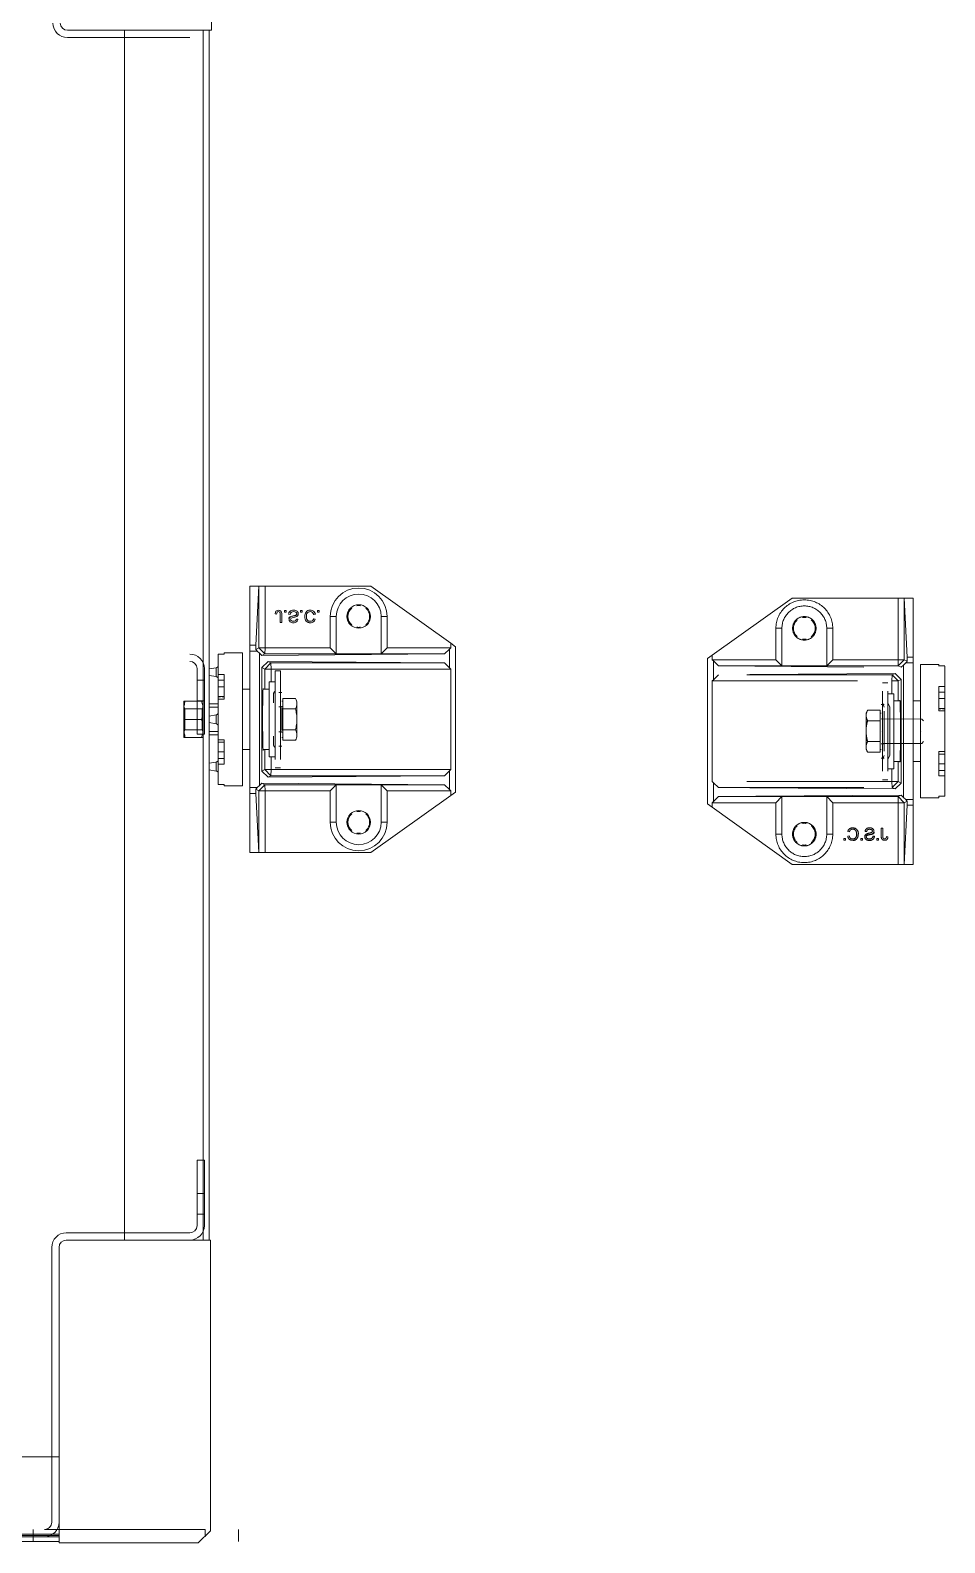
# Model space of a CAD drawing. Extents: x -181672 to 290600, y -29000 to 395522.
# Drawn here: x 11015 to 11770, y 39824 to 41073 of the extents above; entities that cross this region are included whole.
import ezdxf

# ---------------------------------------------------------------- set-up
doc = ezdxf.new("R2010")
doc.units = 0
doc.header["$LTSCALE"] = 10
doc.linetypes.add('XFM7Q20PCW-200K$0$ACAD_ISO03W100', pattern=[30, 12, -18])
doc.layers.add('XFM7Q20PCW-200K$0$PCW EQ', color=22, linetype='Continuous', lineweight=9)
doc.layers.add('XFM7Q20PCW-200K$0$PCW EQ (FUTURE)', color=252, linetype='XFM7Q20PCW-200K$0$ACAD_ISO03W100', lineweight=9)

# ---------------------------------------------------------------- blocks, each defined once
blk = doc.blocks.new('XFM7Q20PCW-200K$0$PCW-防震基座-更新後 - PCW-防震基座-更新後-V1242-CUB_L40')
for p, q in [((-1878.4, 876.1), (-1831.2, 942.1)), ((-1831.2, 942.1), (-1828.4, 946.1)), ((-1831.2, 942.1), (-1827.4, 942.1)), ((-1708.4, 946.1), (-1828.4, 946.1)), ((-1827.4, 942.1), (-1827.4, 889.6)), ((-1827.4, 942.1), (-1826.4, 941.1)), ((-1822.4, 936.9), (-1826.4, 941.1)), ((-1826.4, 941.1), (-1810.9, 941.1)), ((-1821.1, 786.1), (-1822.4, 936.9)), ((-1822.4, 884.6), (-1822.4, 936.9)), ((-1816.1, 791.2), (-1814.9, 936.9)), ((-1810.9, 941.1), (-1814.9, 936.9)), ((-1814.9, 936.9), (-1814.9, 793.6)), ((-1810.9, 941.1), (-1809.9, 942.1)), ((-1809.9, 793.7), (-1809.9, 942.1)), ((-1809.9, 942.1), (-1726.9, 942.1)), ((-1726.9, 942.1), (-1726.9, 793.7)), ((-1726.9, 942.1), (-1725.9, 941.1)), ((-1725.9, 941.1), (-1710.3, 941.1)), ((-1721.8, 936.9), (-1725.9, 941.1)), ((-1720.6, 791.2), (-1721.8, 936.9)), ((-1721.8, 793.6), (-1721.8, 936.9)), ((-1714.4, 936.9), (-1715.6, 786.1)), ((-1710.3, 941.1), (-1714.4, 936.9)), ((-1714.4, 936.9), (-1714.4, 884.6)), ((-1710.3, 941.1), (-1709.3, 942.1)), ((-1709.3, 889.6), (-1709.3, 942.1)), ((-1709.3, 942.1), (-1705.5, 942.1)), ((-1705.5, 942.1), (-1708.4, 946.1)), ((-1705.5, 942.1), (-1658.4, 876.1)), ((-1827.4, 889.6), (-1853.4, 889.6)), ((-1822.4, 884.6), (-1827.4, 889.6)), ((-1714.4, 884.6), (-1709.3, 889.6)), ((-1683.4, 889.6), (-1709.3, 889.6)), ((-1878.4, 876.1), (-1878.4, 788.7)), ((-1853.4, 884.6), (-1822.4, 884.6)), ((-1822.4, 884.6), (-1822.4, 847.6)), ((-1714.4, 884.6), (-1714.4, 847.6)), ((-1683.4, 884.6), (-1714.4, 884.6)), ((-1658.4, 788.7), (-1658.4, 876.1)), ((-1822.4, 847.6), (-1853.4, 847.6)), ((-1853.4, 842.6), (-1827.4, 842.6)), ((-1822.4, 847.6), (-1827.4, 842.6)), ((-1827.4, 842.6), (-1827.4, 788.7)), ((-1822.4, 788.6), (-1822.4, 847.6)), ((-1714.4, 847.6), (-1714.4, 788.6)), ((-1714.4, 847.6), (-1709.3, 842.6)), ((-1714.4, 847.6), (-1683.4, 847.6)), ((-1709.3, 788.7), (-1709.3, 842.6)), ((-1709.3, 842.6), (-1683.4, 842.6)), ((-1858.4, 833.5), (-1858.4, 832.1)), ((-1857, 833.5), (-1858.4, 833.5)), ((-1858.4, 832.1), (-1857, 832.1)), ((-1857, 832.1), (-1857, 833.5)), ((-1854.8, 829), (-1855.2, 830.3)), ((-1851.4, 828.9), (-1851.1, 830.2)), ((-1858.4, 819.5), (-1858.4, 818.1)), ((-1857, 819.5), (-1858.4, 819.5)), ((-1858.4, 818.1), (-1857, 818.1)), ((-1857, 818.1), (-1857, 819.5)), ((-1851.3, 814.6), (-1851.2, 815.9)), ((-1785.7, 813.8), (-1783.4, 815.1)), ((-1785.7, 803.4), (-1785.7, 813.8)), ((-1781.4, 815.1), (-1768.4, 815.1)), ((-1781.4, 815.1), (-1781.4, 815.1)), ((-1777, 813.8), (-1777, 803.4)), ((-1768.4, 815.1), (-1755.4, 815.1)), ((-1759.7, 803.4), (-1759.7, 813.8)), ((-1753.4, 815.1), (-1751, 813.8)), ((-1751, 803.4), (-1751, 813.8)), ((-1858.4, 806.3), (-1858.4, 804.9)), ((-1857, 806.3), (-1858.4, 806.3)), ((-1858.4, 804.9), (-1857, 804.9)), ((-1857, 804.9), (-1857, 806.3)), ((-1855.2, 802.6), (-1848.4, 802.6)), ((-1855.2, 801.2), (-1848.4, 801.2)), ((-1855.1, 808.2), (-1855, 809.5)), ((-1848.4, 801.2), (-1848.4, 802.6)), ((-1808.4, 797.1), (-1808.4, 801.6)), ((-1801.5, 801.6), (-1735.2, 801.6)), ((-1788.4, 800.1), (-1791.9, 801.6)), ((-1790.6, 800.1), (-1790.6, 802.6)), ((-1781.4, 803.4), (-1785.7, 803.4)), ((-1751.8, 800.1), (-1784.9, 800.1)), ((-1783.4, 802.6), (-1783.4, 803.4)), ((-1768.4, 803.4), (-1781.4, 803.4)), ((-1778.7, 800.1), (-1778.7, 802.6)), ((-1778.4, 769), (-1778.4, 801.8)), ((-1755.4, 803.4), (-1768.4, 803.4)), ((-1768.4, 802.6), (-1768.4, 802.6)), ((-1758.1, 802.6), (-1758.4, 769)), ((-1755.4, 803.4), (-1751, 803.4)), ((-1753.4, 803.4), (-1753.4, 802.6)), ((-1744.8, 801.6), (-1748.4, 800.1)), ((-1746.2, 802.6), (-1746.2, 800.1)), ((-1728.4, 801.6), (-1728.4, 797.1)), ((-1878.4, 788.7), (-1878.4, 783.6)), ((-1827.4, 788.7), (-1878.4, 788.7)), ((-1855.3, 798.3), (-1855.5, 797.1)), ((-1827.4, 788.7), (-1827.4, 783.6)), ((-1822.4, 788.6), (-1827.4, 788.7)), ((-1827.4, 783.6), (-1822.4, 788.6)), ((-1821.1, 786.1), (-1822.4, 788.6)), ((-1814.9, 793.6), (-1816.1, 791.2)), ((-1816.1, 791.2), (-1811.2, 786.1)), ((-1809.9, 793.7), (-1814.9, 793.6)), ((-1814.9, 793.6), (-1809.9, 788.6)), ((-1811.2, 786.1), (-1809.9, 788.6)), ((-1799.4, 793.7), (-1809.9, 793.7)), ((-1809.9, 788.6), (-1809.9, 793.7)), ((-1809.9, 788.6), (-1793.4, 788.6)), ((-1735.2, 797.1), (-1801.5, 797.1)), ((-1799.4, 797.1), (-1799.4, 792.1)), ((-1737.4, 792.1), (-1799.4, 792.1)), ((-1794, 787.3), (-1793.9, 787.2)), ((-1793.4, 792.1), (-1793.4, 787.1)), ((-1791.8, 797.1), (-1788.3, 795.6)), ((-1788.2, 795.6), (-1788.3, 795.6)), ((-1748.5, 795.6), (-1788.2, 795.6)), ((-1748.5, 795.6), (-1744.9, 797.1)), ((-1743.4, 787), (-1743.4, 792.1)), ((-1743.4, 788.6), (-1726.8, 788.6)), ((-1742.8, 787.2), (-1742.8, 787.3)), ((-1737.4, 797.1), (-1737.4, 792.1)), ((-1726.9, 793.7), (-1737.4, 793.7)), ((-1726.9, 793.7), (-1726.8, 788.6)), ((-1721.8, 793.6), (-1726.9, 793.7)), ((-1726.8, 788.6), (-1721.8, 793.6)), ((-1726.8, 788.6), (-1725.6, 786.1)), ((-1725.6, 786.1), (-1720.6, 791.2)), ((-1720.6, 791.2), (-1721.8, 793.6)), ((-1714.4, 788.6), (-1715.6, 786.1)), ((-1709.3, 788.7), (-1714.4, 788.6)), ((-1714.4, 788.6), (-1709.4, 783.6)), ((-1709.4, 783.6), (-1709.3, 788.7)), ((-1658.4, 788.7), (-1709.3, 788.7)), ((-1658.4, 783.6), (-1658.4, 788.7)), ((-1878.4, 783.6), (-1878.4, 783.6)), ((-1878.4, 783.6), (-1878.4, 776.1)), ((-1829.5, 781.1), (-1878.4, 783.6)), ((-1878.4, 783.6), (-1827.4, 783.6)), ((-1829.5, 776.1), (-1878.4, 776.1)), ((-1829.5, 781.1), (-1829.5, 776.1)), ((-1827.7, 776.1), (-1829.5, 776.1)), ((-1824.8, 776.1), (-1827.7, 776.1)), ((-1827.4, 783.6), (-1826.1, 781.1)), ((-1823.1, 784.1), (-1824.8, 782.4)), ((-1824.8, 782.4), (-1824.8, 776.1)), ((-1711.9, 776.1), (-1824.8, 776.1)), ((-1823.1, 784.1), (-1821.1, 786.1)), ((-1713.7, 784.1), (-1823.1, 784.1)), ((-1725.6, 786.1), (-1811.2, 786.1)), ((-1793.4, 776.1), (-1793.4, 770.1)), ((-1743.4, 770.1), (-1743.4, 776.1)), ((-1715.6, 786.1), (-1713.7, 784.1)), ((-1711.9, 782.4), (-1713.7, 784.1)), ((-1711.9, 776.1), (-1711.9, 782.4)), ((-1709, 776.1), (-1711.9, 776.1)), ((-1710.6, 781.1), (-1709.4, 783.6)), ((-1709.4, 783.6), (-1658.4, 783.6)), ((-1707.2, 776.1), (-1709, 776.1)), ((-1658.4, 783.6), (-1707.2, 781.1)), ((-1707.2, 776.1), (-1707.2, 781.1)), ((-1658.4, 776.1), (-1707.2, 776.1)), ((-1658.4, 783.6), (-1658.4, 783.6)), ((-1658.4, 776.1), (-1658.4, 783.6)), ((-1823.4, 755.1), (-1823.4, 770.1)), ((-1713.4, 770.1), (-1823.4, 770.1)), ((-1777, 767.6), (-1778.4, 769)), ((-1768.4, 769), (-1768.4, 769)), ((-1758.4, 769), (-1759.7, 767.6)), ((-1713.4, 770.1), (-1713.4, 755.1)), ((-1823.4, 755.1), (-1822.1, 755.1)), ((-1822.1, 755.1), (-1822.1, 750.1)), ((-1800.7, 750.1), (-1822.1, 750.1)), ((-1805.3, 755.1), (-1785.2, 755.1)), ((-1805.3, 750.1), (-1805.3, 755.1)), ((-1800.7, 755.1), (-1800.7, 750.1)), ((-1795.3, 750.1), (-1800.7, 750.1)), ((-1795.3, 755.1), (-1795.3, 750.1)), ((-1741.4, 750.1), (-1795.3, 750.1)), ((-1787.3, 750.1), (-1787.3, 755.1)), ((-1785.2, 755.1), (-1785.2, 750.1)), ((-1751.6, 755.1), (-1731.4, 755.1)), ((-1751.6, 750.1), (-1751.6, 755.1)), ((-1749.9, 755.1), (-1749.9, 753.3)), ((-1749.9, 751.9), (-1749.9, 750.1)), ((-1749.5, 755.1), (-1749.5, 750.1)), ((-1741.4, 755.1), (-1741.4, 750.1)), ((-1714.6, 750.1), (-1741.4, 750.1)), ((-1736, 755.1), (-1736, 750.1)), ((-1731.4, 755.1), (-1731.4, 750.1)), ((-1714.6, 755.1), (-1713.4, 755.1)), ((-1714.5, 755.1), (-1714.5, 750.1)), ((-2427.7, -321.9), (-2433.7, -321.9)), ((-2427.7, -464), (-2427.7, -331.4)), ((-2438.7, -343.4), (-2194.7, -343.4)), ((-2438.7, -343.4), (-2438.7, -458.4)), ((-2194.7, -337.4), (-2421.7, -337.4)), ((-2408.7, -343.4), (-2408.7, -343.4)), ((-2399.7, -343.4), (-2399.7, -343.4)), ((-2188.7, -349.4), (-2188.7, -468.4)), ((-2182.7, -451.4), (-2182.7, -349.4)), ((-1195.5, -451.4), (-1195.5, -350.4)), ((-1189.5, -469.4), (-1189.5, -350.4)), ((-1773.6, -446.4), (-1743.6, -446.4)), ((-1773.6, -447.7), (-1773.6, -461.1)), ((-1767.3, -447.3), (-1768.6, -446.4)), ((-1767.3, -461.5), (-1767.3, -447.3)), ((-1767.3, -447.3), (-1749.8, -447.3)), ((-1758.6, -447.7), (-1758.6, -461.1)), ((-1748.6, -446.4), (-1749.8, -447.3)), ((-1749.8, -447.3), (-1749.8, -461.5)), ((-1743.6, -447.7), (-1743.6, -461.1)), ((-2428.7, -468.4), (-2438.7, -458.4)), ((-2122.7, -457.4), (-2176.7, -457.4)), ((-2167.2, -463.4), (-2167.2, -457.4)), ((-2150.2, -457.4), (-2150.2, -463.4)), ((-2122.7, -463.4), (-2122.7, -457.4)), ((-1770.7, -457.4), (-1770.7, -463.4)), ((-1770.7, -457.4), (-1716.7, -457.4)), ((-1768.6, -462.4), (-1767.3, -461.5)), ((-1749.8, -461.5), (-1767.3, -461.5)), ((-1749.8, -461.5), (-1748.6, -462.4)), ((-1743.2, -463.4), (-1743.2, -457.4)), ((-1726.2, -457.4), (-1726.2, -463.4)), ((-2433.7, -464), (-2427.7, -464)), ((-2188.7, -468.4), (-2428.7, -468.4)), ((-2122.7, -463.4), (-2176.7, -463.4)), ((-2158.7, -463.4), (-2158.7, -463.4)), ((-1801.3, -473.2), (-1800.2, -467.4)), ((-1801.3, -473.2), (-1793.9, -473.2)), ((-1794.9, -467.4), (-1793.9, -473.2)), ((-1771.3, -474.9), (-1771.3, -467.4)), ((-1716.7, -463.4), (-1770.7, -463.4)), ((-1768, -462.4), (-1768.6, -462.4)), ((-1768.6, -474.9), (-1768.6, -467.4)), ((-1766.3, -462.4), (-1768, -462.4)), ((-1763.6, -462.4), (-1766.3, -462.4)), ((-1760.3, -462.4), (-1763.6, -462.4)), ((-1762.3, -473.2), (-1761.3, -467.4)), ((-1762.3, -473.2), (-1754.9, -473.2)), ((-1753.6, -462.4), (-1756.9, -462.4)), ((-1755.9, -467.4), (-1754.9, -473.2)), ((-1750.9, -462.4), (-1753.6, -462.4)), ((-1749.2, -462.4), (-1750.9, -462.4)), ((-1748.6, -462.4), (-1749.2, -462.4)), ((-1748.6, -467.4), (-1748.6, -474.9)), ((-1745.9, -467.4), (-1745.9, -474.9)), ((-1723.3, -473.2), (-1722.3, -467.4)), ((-1715.9, -473.2), (-1723.3, -473.2)), ((-1716.9, -467.4), (-1715.9, -473.2)), ((-939.5, -469.4), (-1189.5, -469.4)), ((-1813.6, -494.9), (-1813.6, -479.9)), ((-1812.3, -479.9), (-1813.6, -479.9)), ((-1812.3, -474.9), (-1812.3, -479.9)), ((-1812.3, -474.9), (-1785.5, -474.9)), ((-1795.5, -479.9), (-1795.5, -474.9)), ((-1775.4, -479.9), (-1795.5, -479.9)), ((-1790.9, -479.9), (-1790.9, -474.9)), ((-1785.5, -474.9), (-1731.7, -474.9)), ((-1785.5, -474.9), (-1785.5, -479.9)), ((-1777.5, -479.9), (-1777.5, -474.9)), ((-1775.4, -474.9), (-1775.4, -479.9)), ((-1741.8, -479.9), (-1741.8, -474.9)), ((-1721.6, -479.9), (-1741.8, -479.9)), ((-1740.1, -476.7), (-1740.1, -474.9)), ((-1740.1, -479.9), (-1740.1, -478.1)), ((-1739.7, -474.9), (-1739.7, -479.9)), ((-1731.7, -474.9), (-1731.7, -479.9)), ((-1731.7, -474.9), (-1726.3, -474.9)), ((-1726.3, -479.9), (-1726.3, -474.9)), ((-1704.8, -474.9), (-1726.3, -474.9)), ((-1721.6, -474.9), (-1721.6, -479.9)), ((-1704.8, -474.9), (-1704.8, -479.9)), ((-1703.6, -479.9), (-1704.8, -479.9)), ((-1703.6, -479.9), (-1703.6, -494.9)), ((-2433.7, -491.5), (-2427.7, -491.5)), ((-1813.6, -494.9), (-1703.6, -494.9)), ((-1783.6, -494.9), (-1783.6, -500.9)), ((-1733.6, -500.9), (-1733.6, -494.9)), ((-1868.6, -500.9), (-1868.6, -508.4)), ((-1868.6, -500.9), (-1819.8, -500.9)), ((-1868.6, -508.4), (-1819.8, -505.9)), ((-1817.6, -508.4), (-1868.6, -508.4)), ((-1868.6, -508.4), (-1868.6, -508.4)), ((-1868.6, -508.4), (-1868.6, -513.5)), ((-1819.8, -500.9), (-1819.8, -505.9)), ((-1819.8, -500.9), (-1817.9, -500.9)), ((-1817.9, -500.9), (-1815, -500.9)), ((-1816.3, -505.9), (-1817.6, -508.4)), ((-1812.6, -513.4), (-1817.6, -508.4)), ((-1817.6, -508.4), (-1817.6, -513.5)), ((-1815, -500.9), (-1815, -507.1)), ((-1815, -500.9), (-1702.2, -500.9)), ((-1815, -507.1), (-1813.3, -508.9)), ((-1811.3, -510.9), (-1813.3, -508.9)), ((-1813.3, -508.9), (-1703.9, -508.9)), ((-1812.6, -661.7), (-1811.3, -510.9)), ((-1812.6, -513.4), (-1811.3, -510.9)), ((-1801.4, -510.9), (-1806.3, -516)), ((-1800.1, -513.4), (-1801.4, -510.9)), ((-1801.4, -510.9), (-1715.8, -510.9)), ((-1784.2, -512), (-1784.2, -512.1)), ((-1783.6, -511.8), (-1783.6, -516.9)), ((-1733.6, -516.9), (-1733.6, -511.8)), ((-1733, -512.1), (-1733, -512)), ((-1715.8, -510.9), (-1717, -513.4)), ((-1710.8, -516), (-1715.8, -510.9)), ((-1703.9, -508.9), (-1705.8, -510.9)), ((-1705.8, -510.9), (-1704.6, -661.7)), ((-1705.8, -510.9), (-1704.6, -513.4)), ((-1699.6, -508.4), (-1704.6, -513.4)), ((-1703.9, -508.9), (-1702.2, -507.1)), ((-1702.2, -500.9), (-1699.3, -500.9)), ((-1702.2, -507.1), (-1702.2, -500.9)), ((-1699.6, -508.4), (-1700.9, -505.9)), ((-1648.6, -508.4), (-1699.6, -508.4)), ((-1699.5, -513.5), (-1699.6, -508.4)), ((-1699.3, -500.9), (-1697.4, -500.9)), ((-1697.4, -505.9), (-1697.4, -500.9)), ((-1697.4, -500.9), (-1648.6, -500.9)), ((-1697.4, -505.9), (-1648.6, -508.4)), ((-1648.6, -508.4), (-1648.6, -500.9)), ((-1648.6, -513.5), (-1648.6, -508.4)), ((-1648.6, -508.4), (-1648.6, -508.4)), ((-1868.6, -513.5), (-1868.6, -600.9)), ((-1868.6, -513.5), (-1817.6, -513.5)), ((-1817.6, -513.5), (-1812.6, -513.4)), ((-1817.6, -513.5), (-1817.6, -567.4)), ((-1812.6, -572.4), (-1812.6, -513.4)), ((-1806.3, -516), (-1805.1, -661.7)), ((-1806.3, -516), (-1805.1, -518.4)), ((-1800.1, -513.4), (-1805.1, -518.4)), ((-1805.1, -518.4), (-1805.1, -661.7)), ((-1805.1, -518.4), (-1800.1, -518.5)), ((-1783.6, -513.4), (-1800.1, -513.4)), ((-1800.1, -518.5), (-1800.1, -513.4)), ((-1800.1, -666.9), (-1800.1, -518.5)), ((-1800.1, -518.5), (-1789.6, -518.5)), ((-1798.6, -526.4), (-1798.6, -521.9)), ((-1791.7, -521.9), (-1718.6, -521.9)), ((-1789.6, -516.9), (-1789.6, -521.9)), ((-1789.6, -516.9), (-1727.6, -516.9)), ((-1781.9, -521.8), (-1782.1, -521.9)), ((-1781.8, -521.6), (-1781.9, -521.8)), ((-1781.6, -521.5), (-1781.8, -521.6)), ((-1781.5, -521.4), (-1781.6, -521.5)), ((-1781.3, -521.3), (-1781.5, -521.4)), ((-1781.1, -521.2), (-1781.3, -521.3)), ((-1781, -521.1), (-1781.1, -521.2)), ((-1780.8, -521), (-1781, -521.1)), ((-1780.6, -520.9), (-1780.8, -521)), ((-1780.4, -520.8), (-1780.6, -520.9)), ((-1780.2, -520.7), (-1780.4, -520.8)), ((-1780.1, -520.6), (-1780.2, -520.7)), ((-1779.9, -520.6), (-1780.1, -520.6)), ((-1779.7, -520.5), (-1779.9, -520.6)), ((-1779.5, -520.5), (-1779.7, -520.5)), ((-1779.3, -520.5), (-1779.5, -520.5)), ((-1779.1, -520.4), (-1779.3, -520.5)), ((-1778.9, -520.4), (-1779.1, -520.4)), ((-1778.7, -520.4), (-1778.9, -520.4)), ((-1777.7, -520.4), (-1778.5, -520.4)), ((-1777.5, -520.4), (-1777.7, -520.4)), ((-1777.5, -520.4), (-1777.2, -520.4)), ((-1777.2, -520.4), (-1776.9, -520.4)), ((-1776.9, -520.4), (-1776.6, -520.4)), ((-1776.6, -520.4), (-1776.2, -520.4)), ((-1776.2, -520.4), (-1775.9, -520.4)), ((-1775.9, -520.4), (-1775.4, -520.4)), ((-1775.4, -520.4), (-1775, -520.4)), ((-1775, -520.4), (-1774.5, -520.4)), ((-1774.5, -520.4), (-1774.1, -520.4)), ((-1774.1, -520.4), (-1773.5, -520.4)), ((-1773.5, -520.4), (-1773, -520.4)), ((-1773, -520.4), (-1772.5, -520.4)), ((-1745, -520.4), (-1744.5, -520.4)), ((-1744.5, -520.4), (-1743.9, -520.4)), ((-1743.9, -520.4), (-1743.4, -520.4)), ((-1743.4, -520.4), (-1742.9, -520.4)), ((-1742.9, -520.4), (-1742.4, -520.4)), ((-1742.4, -520.4), (-1742.1, -520.4)), ((-1742.1, -520.4), (-1741.7, -520.4)), ((-1741.7, -520.4), (-1741.3, -520.4)), ((-1741.3, -520.4), (-1740.9, -520.4)), ((-1740.9, -520.4), (-1740.5, -520.4)), ((-1740.5, -520.4), (-1740.2, -520.4)), ((-1740.2, -520.4), (-1739.9, -520.4)), ((-1739.9, -520.4), (-1738.8, -520.4)), ((-1738.8, -520.4), (-1738.7, -520.4)), ((-1738.3, -520.4), (-1738.5, -520.4)), ((-1738.1, -520.4), (-1738.3, -520.4)), ((-1737.9, -520.5), (-1738.1, -520.4)), ((-1737.7, -520.5), (-1737.9, -520.5)), ((-1737.5, -520.5), (-1737.7, -520.5)), ((-1737.3, -520.6), (-1737.5, -520.5)), ((-1737.1, -520.6), (-1737.3, -520.6)), ((-1737, -520.7), (-1737.1, -520.6)), ((-1736.8, -520.8), (-1737, -520.7)), ((-1736.6, -520.9), (-1736.8, -520.8)), ((-1736.4, -520.9), (-1736.6, -520.9)), ((-1736.2, -521), (-1736.4, -520.9)), ((-1736.1, -521.1), (-1736.2, -521)), ((-1735.9, -521.3), (-1736.1, -521.1)), ((-1735.7, -521.4), (-1735.9, -521.3)), ((-1735.6, -521.5), (-1735.7, -521.4)), ((-1735.4, -521.6), (-1735.6, -521.5)), ((-1735.3, -521.8), (-1735.4, -521.6)), ((-1735.1, -521.9), (-1735.3, -521.8)), ((-1717, -513.4), (-1733.6, -513.4)), ((-1727.6, -516.9), (-1727.6, -521.9)), ((-1727.6, -518.5), (-1717.1, -518.5)), ((-1718.6, -521.9), (-1718.6, -526.4)), ((-1717, -513.4), (-1717.1, -518.5)), ((-1717.1, -518.5), (-1712, -518.4)), ((-1717.1, -518.5), (-1717.1, -666.9)), ((-1712, -518.4), (-1717, -513.4)), ((-1712, -518.4), (-1710.8, -516)), ((-1710.8, -516), (-1712, -661.7)), ((-1712, -661.7), (-1712, -518.4)), ((-1704.6, -513.4), (-1704.6, -572.4)), ((-1704.6, -513.4), (-1699.5, -513.5)), ((-1699.5, -567.4), (-1699.5, -513.5)), ((-1699.5, -513.5), (-1648.6, -513.5)), ((-1671.5, -521.9), (-1671.6, -523.1)), ((-1648.6, -600.9), (-1648.6, -513.5)), ((-1718.6, -526.4), (-1791.7, -526.4)), ((-1780.8, -527.4), (-1780.8, -524.9)), ((-1771.6, -528.2), (-1775.9, -528.2)), ((-1775.9, -528.2), (-1775.9, -538.6)), ((-1773.6, -528.2), (-1773.6, -527.4)), ((-1758.6, -528.2), (-1771.6, -528.2)), ((-1769.3, -527.4), (-1769.4, -527.4)), ((-1769.4, -527.4), (-1769.4, -527.4)), ((-1769.2, -527.4), (-1769.3, -527.4)), ((-1769.3, -527.4), (-1769.3, -527.4)), ((-1769.3, -527.4), (-1769.3, -527.4)), ((-1769.1, -527.4), (-1769.2, -527.4)), ((-1769.2, -527.4), (-1769.2, -527.4)), ((-1769.2, -527.4), (-1769.2, -527.4)), ((-1769, -527.3), (-1769.1, -527.3)), ((-1769.1, -527.3), (-1769.1, -527.3)), ((-1769.1, -527.3), (-1769.1, -527.4)), ((-1768.9, -527.2), (-1769, -527.3)), ((-1769, -527.3), (-1769, -527.3)), ((-1769, -527.3), (-1769, -527.3)), ((-1769, -527.3), (-1769, -527.3)), ((-1768.9, -527.4), (-1768.9, -524.9)), ((-1768.8, -527.2), (-1768.9, -527.2)), ((-1768.9, -527.2), (-1768.9, -527.2)), ((-1768.9, -527.2), (-1768.9, -527.2)), ((-1768.9, -527.2), (-1768.9, -527.2)), ((-1768.8, -527.1), (-1768.8, -527.2)), ((-1767.9, -527.4), (-1758.6, -527.4)), ((-1767.3, -528.2), (-1767.3, -538.6)), ((-1749.2, -527.4), (-1758.6, -527.4)), ((-1745.6, -528.2), (-1758.6, -528.2)), ((-1749.9, -528.2), (-1749.9, -538.6)), ((-1748.4, -527.2), (-1748.4, -527.1)), ((-1748.3, -527.2), (-1748.4, -527.2)), ((-1748.3, -524.9), (-1748.3, -527.4)), ((-1748.2, -527.3), (-1748.3, -527.2)), ((-1748.3, -527.2), (-1748.3, -527.2)), ((-1748.3, -527.2), (-1748.3, -527.2)), ((-1748.3, -527.2), (-1748.3, -527.2)), ((-1748.1, -527.3), (-1748.2, -527.3)), ((-1748.2, -527.3), (-1748.2, -527.3)), ((-1748.2, -527.3), (-1748.2, -527.3)), ((-1748.2, -527.3), (-1748.2, -527.3)), ((-1748, -527.4), (-1748.1, -527.3)), ((-1748.1, -527.3), (-1748.1, -527.3)), ((-1748.1, -527.3), (-1748.1, -527.3)), ((-1747.9, -527.4), (-1748, -527.4)), ((-1748, -527.4), (-1748, -527.4)), ((-1748, -527.4), (-1748, -527.4)), ((-1747.8, -527.4), (-1747.9, -527.4)), ((-1747.9, -527.4), (-1747.9, -527.4)), ((-1747.9, -527.4), (-1747.9, -527.4)), ((-1747.9, -527.4), (-1747.9, -527.4)), ((-1741.3, -528.2), (-1745.6, -528.2)), ((-1743.6, -527.4), (-1743.6, -528.2)), ((-1741.3, -528.2), (-1741.3, -538.6)), ((-1736.4, -524.9), (-1736.4, -527.4)), ((-1678.6, -526), (-1678.6, -527.4)), ((-1678.6, -526), (-1671.7, -526)), ((-1678.6, -527.4), (-1671.8, -527.4)), ((-1671.9, -534.2), (-1671.8, -533)), ((-1670, -529.7), (-1670, -531.1)), ((-1668.6, -529.7), (-1670, -529.7)), ((-1670, -531.1), (-1668.6, -531.1)), ((-1668.6, -531.1), (-1668.6, -529.7)), ((-1773.6, -539.9), (-1775.9, -538.6)), ((-1771.6, -539.9), (-1758.6, -539.9)), ((-1745.6, -539.9), (-1758.6, -539.9)), ((-1745.6, -539.9), (-1745.6, -539.9)), ((-1741.3, -538.6), (-1743.6, -539.9)), ((-1675.7, -539.4), (-1675.8, -540.6)), ((-1668.6, -542.9), (-1670, -542.9)), ((-1670, -542.9), (-1670, -544.3)), ((-1670, -544.3), (-1668.6, -544.3)), ((-1668.6, -544.3), (-1668.6, -542.9)), ((-1675.9, -554.9), (-1675.6, -553.7)), ((-1672.1, -553.8), (-1671.8, -555.1)), ((-1668.6, -556.9), (-1670, -556.9)), ((-1670, -556.9), (-1670, -558.3)), ((-1670, -558.3), (-1668.6, -558.3)), ((-1668.6, -558.3), (-1668.6, -556.9)), ((-1817.6, -567.4), (-1843.6, -567.4)), ((-1812.6, -572.4), (-1843.6, -572.4)), ((-1812.6, -572.4), (-1817.6, -567.4)), ((-1812.6, -609.4), (-1812.6, -572.4)), ((-1704.6, -572.4), (-1699.5, -567.4)), ((-1704.6, -572.4), (-1673.6, -572.4)), ((-1704.6, -609.4), (-1704.6, -572.4)), ((-1673.6, -567.4), (-1699.5, -567.4)), ((-1821.4, -666.9), (-1868.6, -600.9)), ((-1843.6, -609.4), (-1812.6, -609.4)), ((-1812.6, -609.4), (-1817.6, -614.4)), ((-1812.6, -661.7), (-1812.6, -609.4)), ((-1673.6, -609.4), (-1704.6, -609.4)), ((-1704.6, -609.4), (-1704.6, -661.7)), ((-1704.6, -609.4), (-1699.5, -614.4)), ((-1648.6, -600.9), (-1695.7, -666.9)), ((-1843.6, -614.4), (-1817.6, -614.4)), ((-1817.6, -614.4), (-1817.6, -666.9)), ((-1699.5, -666.9), (-1699.5, -614.4)), ((-1699.5, -614.4), (-1673.6, -614.4)), ((-1816.6, -665.9), (-1812.6, -661.7)), ((-1805.1, -661.7), (-1801.1, -665.9)), ((-1716.1, -665.9), (-1712, -661.7)), ((-1704.6, -661.7), (-1700.6, -665.9)), ((-1817.6, -666.9), (-1821.4, -666.9)), ((-1821.4, -666.9), (-1818.6, -670.9)), ((-1818.6, -670.9), (-1698.6, -670.9)), ((-1816.6, -665.9), (-1817.6, -666.9)), ((-1801.1, -665.9), (-1816.6, -665.9)), ((-1800.1, -666.9), (-1801.1, -665.9)), ((-1717.1, -666.9), (-1800.1, -666.9)), ((-1716.1, -665.9), (-1717.1, -666.9)), ((-1700.6, -665.9), (-1716.1, -665.9)), ((-1699.5, -666.9), (-1700.6, -665.9)), ((-1695.7, -666.9), (-1699.5, -666.9)), ((-1695.7, -666.9), (-1698.6, -670.9))]:
    blk.add_line(p, q)
at = {"extrusion": (0, 0, -1)}
for p, q in [((-2437.7, -343.4), (-2437.7, 616.6)), ((-2433.7, 616.6), (-2433.7, -343.4)), ((-2432.7, -343.4), (-2432.7, 616.6)), ((-2431.7, -343.4), (-2431.7, 616.6)), ((-2367.7, 616.6), (-2367.7, -343.4)), ((-2433.7, -321.9), (-2437.7, -321.9)), ((-2188.7, -397.4), (-1189.5, -397.4)), ((-1189.5, -462.4), (-2188.7, -462.4)), ((-2188.7, -467.4), (-1189.5, -467.4)), ((-2437.7, -491.5), (-2433.7, -491.5))]:
    blk.add_line(p, q, dxfattribs=at)
at = {"flags": 128}
for points in [[(-1853.4, 889.6), (-1853.4, 884.6)], [(-1683.4, 889.6), (-1683.4, 884.6)], [(-1853.4, 842.6), (-1853.4, 847.6)], [(-1683.4, 842.6), (-1683.4, 847.6)], [(-1827.7, 781.1), (-1828.8, 781.1), (-1829.5, 781.1)], [(-1827.7, 781.1), (-1826.9, 781.1), (-1826.1, 781.1)], [(-1826.1, 781.1), (-1825.5, 781.7), (-1824.8, 782.4)], [(-1711.9, 782.4), (-1711.3, 781.7), (-1710.6, 781.1)], [(-1710.6, 781.1), (-1709.8, 781.1), (-1709, 781.1)], [(-1707.2, 781.1), (-1707.9, 781.1), (-1709, 781.1)], [(-1801.9, -474.4), (-1802, -474.5), (-1802.1, -474.5), (-1802.1, -474.5), (-1802.2, -474.6), (-1802.3, -474.6), (-1802.3, -474.7), (-1802.4, -474.7), (-1802.5, -474.7), (-1802.5, -474.8), (-1802.6, -474.8), (-1802.7, -474.8), (-1802.8, -474.8)], [(-1802.2, -474.6), (-1802.3, -474.6), (-1802.3, -474.7)], [(-1801.4, -473.7), (-1801.4, -473.8), (-1801.5, -473.8), (-1801.5, -473.9), (-1801.6, -474), (-1801.6, -474), (-1801.7, -474.1), (-1801.7, -474.2), (-1801.8, -474.2), (-1801.8, -474.3), (-1801.9, -474.3), (-1801.9, -474.4)], [(-1801.3, -473.3), (-1801.3, -473.4), (-1801.3, -473.5), (-1801.4, -473.6), (-1801.4, -473.6), (-1801.4, -473.7)], [(-1801.3, -473.5), (-1801.4, -473.6), (-1801.4, -473.6)], [(-1801.3, -473.2), (-1801.3, -473.3)], [(-1793.7, -473.7), (-1793.7, -473.6), (-1793.8, -473.5), (-1793.8, -473.5), (-1793.8, -473.4), (-1793.8, -473.3), (-1793.9, -473.2)], [(-1793.5, -474.1), (-1793.5, -474), (-1793.6, -474), (-1793.6, -473.9), (-1793.6, -473.8), (-1793.7, -473.8), (-1793.7, -473.7)], [(-1793, -474.5), (-1793.1, -474.5), (-1793.1, -474.4), (-1793.2, -474.4), (-1793.3, -474.3), (-1793.3, -474.3), (-1793.4, -474.2), (-1793.4, -474.2), (-1793.5, -474.1)], [(-1792.7, -474.7), (-1792.7, -474.7), (-1792.8, -474.7), (-1792.9, -474.6), (-1792.9, -474.6), (-1793, -474.5)], [(-1762.3, -473.2), (-1762.3, -473.3), (-1762.3, -473.4), (-1762.4, -473.5), (-1762.4, -473.6), (-1762.4, -473.6), (-1762.4, -473.7), (-1762.5, -473.8), (-1762.5, -473.8), (-1762.5, -473.9), (-1762.6, -474), (-1762.6, -474), (-1762.7, -474.1), (-1762.7, -474.2), (-1762.8, -474.2), (-1762.8, -474.3), (-1762.9, -474.3), (-1763, -474.4), (-1763, -474.5), (-1763.1, -474.5), (-1763.1, -474.5), (-1763.2, -474.6), (-1763.3, -474.6), (-1763.4, -474.7), (-1763.4, -474.7), (-1763.5, -474.7), (-1763.6, -474.8), (-1763.6, -474.8), (-1763.7, -474.8), (-1763.8, -474.8), (-1763.9, -474.9), (-1764, -474.9)], [(-1753.2, -474.9), (-1753.3, -474.9), (-1753.4, -474.8), (-1753.5, -474.8), (-1753.5, -474.8), (-1753.6, -474.8), (-1753.7, -474.7), (-1753.8, -474.7), (-1753.8, -474.7), (-1753.9, -474.6), (-1754, -474.6), (-1754, -474.5), (-1754.1, -474.5), (-1754.2, -474.4), (-1754.2, -474.4), (-1754.3, -474.3), (-1754.3, -474.3), (-1754.4, -474.2), (-1754.5, -474.2), (-1754.5, -474.1), (-1754.6, -474), (-1754.6, -474), (-1754.6, -473.9), (-1754.7, -473.8), (-1754.7, -473.8), (-1754.7, -473.7), (-1754.8, -473.6), (-1754.8, -473.5), (-1754.8, -473.5), (-1754.9, -473.4), (-1754.9, -473.3), (-1754.9, -473.2)], [(-1724, -474.4), (-1724, -474.5), (-1724.1, -474.5), (-1724.2, -474.5), (-1724.2, -474.6), (-1724.3, -474.6), (-1724.4, -474.7), (-1724.5, -474.7), (-1724.5, -474.7), (-1724.6, -474.8), (-1724.7, -474.8), (-1724.8, -474.8)], [(-1723.3, -473.2), (-1723.3, -473.3), (-1723.4, -473.4), (-1723.4, -473.5), (-1723.4, -473.6), (-1723.4, -473.6), (-1723.5, -473.7), (-1723.5, -473.8), (-1723.5, -473.8), (-1723.6, -473.9), (-1723.6, -474), (-1723.7, -474), (-1723.7, -474.1), (-1723.8, -474.2), (-1723.8, -474.2), (-1723.9, -474.3), (-1723.9, -474.3), (-1724, -474.4)], [(-1715.9, -473.3), (-1715.9, -473.2)], [(-1715.8, -473.7), (-1715.8, -473.6), (-1715.8, -473.5), (-1715.9, -473.5), (-1715.9, -473.4), (-1715.9, -473.3)], [(-1715.6, -474), (-1715.7, -473.9), (-1715.7, -473.8), (-1715.7, -473.8), (-1715.8, -473.7)], [(-1715.5, -474.1), (-1715.6, -474), (-1715.6, -474)], [(-1715.5, -474.2), (-1715.5, -474.1)], [(-1715.4, -474.2), (-1715.5, -474.2)], [(-1715.2, -474.4), (-1715.3, -474.4), (-1715.3, -474.3), (-1715.4, -474.3), (-1715.4, -474.2)], [(-1714.6, -474.8), (-1714.7, -474.7), (-1714.8, -474.7), (-1714.9, -474.7), (-1714.9, -474.6), (-1715, -474.6), (-1715.1, -474.5), (-1715.1, -474.5), (-1715.2, -474.4)], [(-1802.8, -474.8), (-1802.9, -474.9)], [(-1792.4, -474.8), (-1792.4, -474.8), (-1792.5, -474.8), (-1792.6, -474.8), (-1792.7, -474.7)], [(-1724.8, -474.8), (-1724.8, -474.8)], [(-1714.3, -474.9), (-1714.3, -474.9), (-1714.4, -474.8), (-1714.5, -474.8), (-1714.6, -474.8), (-1714.6, -474.8)], [(-1819.8, -505.9), (-1819, -505.9), (-1817.9, -505.9)], [(-1816.3, -505.9), (-1817.2, -505.9), (-1817.9, -505.9)], [(-1815, -507.1), (-1815.7, -506.5), (-1816.3, -505.9)], [(-1700.9, -505.9), (-1701.5, -506.5), (-1702.2, -507.1)], [(-1699.3, -505.9), (-1700, -505.9), (-1700.9, -505.9)], [(-1699.3, -505.9), (-1698.2, -505.9), (-1697.4, -505.9)], [(-1843.6, -567.4), (-1843.6, -572.4)], [(-1673.6, -567.4), (-1673.6, -572.4)], [(-1843.6, -614.4), (-1843.6, -609.4)], [(-1673.6, -614.4), (-1673.6, -609.4)]]:
    blk.add_lwpolyline(points, dxfattribs=at)
for centre, radius, start, end in [((-1853.4, 866.1), 23.5, 90, 270), ((-1683.4, 866.1), 23.5, 270, 90), ((-1853.4, 866.1), 18.5, 90, 270), ((-1853.4, 866.1), 9.73, 0, 180), ((-1853.4, 866.1), 9, 40, 140), ((-1683.4, 866.1), 9.73, 0, 180), ((-1683.4, 866.1), 9, 40, 140), ((-1683.4, 866.1), 18.5, 270, 90), ((-1853.4, 866.1), 9.73, 180, 0), ((-1853.4, 866.1), 9, 170.5088, 180), ((-1853.4, 866.1), 9, 180, 189.5001), ((-1853.4, 866.1), 9, 0, 9.5001), ((-1853.4, 866.1), 9, 350.5088, 0), ((-1683.4, 866.1), 9.73, 180, 0), ((-1683.4, 866.1), 9, 170.5088, 180), ((-1683.4, 866.1), 9, 180, 189.5001), ((-1683.4, 866.1), 9, 0, 9.5001), ((-1683.4, 866.1), 9, 350.5088, 0), ((-1853.4, 866.1), 9, 220, 320), ((-1683.4, 866.1), 9, 220, 320), ((-2421.7, -331.4), 12, 180, 270), ((-2421.7, -331.4), 6, 180, 270), ((-2194.7, -349.4), 12, 0, 90), ((-2194.7, -349.4), 6, 0, 90), ((-1183.5, -350.4), 12, 90, 180), ((-1183.5, -350.4), 6, 90, 180), ((-2176.7, -451.4), 12, 180, 270), ((-2176.7, -451.4), 6, 180, 270), ((-1716.7, -451.4), 6, 270, 0), ((-1716.7, -451.4), 12, 270, 0), ((-1843.6, -590.9), 23.5, 90, 270), ((-1843.6, -590.9), 18.5, 90, 270), ((-1673.6, -590.9), 23.5, 270, 90), ((-1673.6, -590.9), 18.5, 270, 90), ((-1843.6, -590.9), 9.73, 0, 180), ((-1843.6, -590.9), 9, 40, 140), ((-1673.6, -590.9), 9.73, 0, 180), ((-1673.6, -590.9), 9, 40, 140), ((-1843.6, -590.9), 9.73, 180, 0), ((-1843.6, -590.9), 9, 170.5088, 180), ((-1843.6, -590.9), 9, 180, 189.5001), ((-1843.6, -590.9), 9, 220, 320), ((-1843.6, -590.9), 9, 0, 9.5001), ((-1843.6, -590.9), 9, 350.5088, 0), ((-1673.6, -590.9), 9.73, 180, 0), ((-1673.6, -590.9), 9, 170.5088, 180), ((-1673.6, -590.9), 9, 180, 189.5001), ((-1673.6, -590.9), 9, 220, 320), ((-1673.6, -590.9), 9, 0, 9.5001), ((-1673.6, -590.9), 9, 350.5088, 0)]:
    blk.add_arc(centre, radius, start, end)
for points in [[(-1853.3, 821.5), (-1854.7, 821.5), (-1857.2, 822.2), (-1858.8, 824.5), (-1858.5, 826.2)], [(-1855.2, 830.3), (-1856.3, 830), (-1858, 829), (-1858.5, 827.1), (-1858.5, 826.2)], [(-1858.5, 826.2), (-1858.5, 827.2), (-1858, 829), (-1856.3, 830.1), (-1855.2, 830.3)], [(-1857.4, 826.1), (-1857.4, 826.9), (-1857, 828.1), (-1855.7, 828.8), (-1854.8, 829)], [(-1854.8, 829), (-1855.7, 828.8), (-1857, 828.1), (-1857.4, 826.9), (-1857.4, 826.1)], [(-1853.3, 822.9), (-1854.7, 822.9), (-1856.7, 823.5), (-1857.4, 825.2), (-1857.4, 826.1)], [(-1857.4, 826.1), (-1857.4, 825.1), (-1856.7, 823.6), (-1854.7, 822.7), (-1853.3, 822.9)], [(-1853.3, 821.5), (-1851.7, 821.5), (-1849.2, 822.4), (-1848.1, 825), (-1848.2, 826.2)], [(-1853.3, 822.9), (-1852.1, 822.9), (-1850.1, 823.4), (-1849.2, 825.1), (-1849.3, 826.2)], [(-1848.2, 826.2), (-1848.2, 824.8), (-1849.1, 822.6), (-1851.8, 821.3), (-1853.3, 821.5)], [(-1851.4, 828.9), (-1850.7, 828.6), (-1849.7, 828), (-1849.3, 826.9), (-1849.3, 826.2)], [(-1849.3, 826.2), (-1849.3, 826.9), (-1849.7, 828), (-1850.7, 828.6), (-1851.4, 828.9)], [(-1850.1, 829.8), (-1850.4, 829.9), (-1850.7, 830.1), (-1851.1, 830.2)], [(-1851.1, 830.2), (-1850.1, 829.9), (-1848.7, 828.9), (-1848.2, 827.1), (-1848.2, 826.2)], [(-1855.5, 816.2), (-1856.4, 816.2), (-1857.8, 815.5), (-1858.7, 813.4), (-1858.5, 812.5)], [(-1855.1, 808.2), (-1856.1, 808.2), (-1857.8, 809), (-1858.7, 811), (-1858.5, 812.5)], [(-1858.5, 812.5), (-1858.5, 813.6), (-1858, 815.4), (-1856.3, 816.3), (-1855.5, 816.2)], [(-1858.5, 812.5), (-1858.5, 811.1), (-1857.9, 809), (-1856, 808.3), (-1855.1, 808.2)], [(-1855.6, 814.9), (-1856.2, 814.9), (-1857, 814.4), (-1857.4, 813.1), (-1857.3, 812.4)], [(-1857.3, 812.4), (-1857.3, 813.2), (-1857, 814.4), (-1856.1, 815), (-1855.6, 814.9)], [(-1855, 809.5), (-1855.8, 809.5), (-1857, 810.1), (-1857.3, 811.7), (-1857.3, 812.4)], [(-1857.3, 812.4), (-1857.3, 811.6), (-1857, 810.3), (-1855.9, 809.4), (-1855, 809.5)], [(-1851, 808.6), (-1851.7, 808.6), (-1852.8, 809.1), (-1853.7, 811.3), (-1854.2, 815.8), (-1855, 814.8), (-1855.6, 814.9)], [(-1855.6, 814.9), (-1855.3, 814.9), (-1855.1, 814.8), (-1854.9, 814.7)], [(-1855.5, 821.9), (-1854.7, 821.7), (-1853.9, 821.5), (-1853.3, 821.5)], [(-1854.7, 816.1), (-1854.9, 816.2), (-1855.2, 816.2), (-1855.5, 816.2)], [(-1855.5, 816.2), (-1854.9, 816.2), (-1853.8, 815.8), (-1853, 814.1), (-1852.7, 813.2), (-1852.5, 812.2)], [(-1852.3, 822.9), (-1852.6, 822.9), (-1853, 822.9), (-1853.3, 822.9)], [(-1852.5, 812.2), (-1852.3, 811.3), (-1851.8, 810), (-1851.4, 810), (-1850.9, 809.9)], [(-1851.3, 814.6), (-1850.6, 814.5), (-1849.7, 814.1), (-1849.4, 812.9), (-1849.4, 812.2)], [(-1849.4, 812.2), (-1849.4, 812.9), (-1849.7, 814.1), (-1850.6, 814.5), (-1851.3, 814.6)], [(-1848.2, 812.1), (-1848.2, 813.2), (-1848.7, 815), (-1850.3, 815.9), (-1851.2, 815.9)], [(-1851.2, 815.9), (-1850.2, 815.8), (-1848.7, 815.1), (-1848.1, 813.1), (-1848.2, 812.1)], [(-1851, 808.6), (-1850.2, 808.6), (-1848.8, 809.2), (-1848.1, 811.1), (-1848.2, 812.1)], [(-1848.2, 812.1), (-1848.2, 811), (-1848.7, 809.3), (-1850.3, 808.5), (-1851, 808.6)], [(-1849.4, 812.2), (-1849.4, 811.5), (-1849.6, 810.4), (-1850.4, 809.8), (-1850.9, 809.9)], [(-1850.9, 809.9), (-1850.4, 809.9), (-1849.6, 810.3), (-1849.4, 811.6), (-1849.4, 812.2)], [(-1781.4, 815.1), (-1782.1, 815.1), (-1783.5, 814.9), (-1785, 814.2), (-1785.7, 813.8)], [(-1781.4, 815.1), (-1780.6, 815.1), (-1779.2, 814.9), (-1777.7, 814.2), (-1777, 813.8)], [(-1777, 813.8), (-1775.6, 814.2), (-1772.8, 814.8), (-1769.8, 815.1), (-1768.4, 815.1)], [(-1768.4, 815.1), (-1766.9, 815.1), (-1764, 814.9), (-1761.1, 814.2), (-1759.7, 813.8)], [(-1759.7, 813.8), (-1759, 814.2), (-1757.6, 814.8), (-1756.1, 815.1), (-1755.4, 815.1)], [(-1755.4, 815.1), (-1754.7, 815.1), (-1753.2, 814.9), (-1751.8, 814.2), (-1751, 813.8)], [(-1858.5, 799.8), (-1858.5, 800.7), (-1858, 802), (-1856.5, 802.6), (-1855.2, 802.6)], [(-1858.5, 799.8), (-1858.5, 798.9), (-1858, 797.5), (-1856.5, 797.1), (-1855.5, 797.1)], [(-1855.5, 797.1), (-1856.5, 797.1), (-1858, 797.5), (-1858.5, 798.9), (-1858.5, 799.8)], [(-1855.2, 801.2), (-1855.6, 801.2), (-1856.3, 801.2), (-1857, 801), (-1857.4, 800.2), (-1857.3, 799.8)], [(-1855.3, 798.3), (-1856, 798.3), (-1857, 798.5), (-1857.3, 799.3), (-1857.3, 799.8)], [(-1857.3, 799.8), (-1857.3, 799.3), (-1857, 798.5), (-1856, 798.3), (-1855.3, 798.3)], [(-1855.2, 802.6), (-1855.6, 802.6), (-1855.9, 802.5), (-1856.2, 802.5)], [(-1793.7, 787.4), (-1793.9, 787.3), (-1793.9, 787.3), (-1794, 787.3)], [(-1742.8, 787.3), (-1742.8, 787.3), (-1742.9, 787.3), (-1743, 787.4)], [(-1773.6, -446.4), (-1773.6, -446.4), (-1773.6, -446.7), (-1773.6, -447.3), (-1773.6, -447.7)], [(-1773.6, -447.7), (-1772.4, -447.3), (-1769.9, -446.7), (-1767.4, -446.4), (-1766.1, -446.4)], [(-1766.1, -446.4), (-1764.8, -446.4), (-1762.3, -446.6), (-1759.8, -447.3), (-1758.6, -447.7)], [(-1758.6, -447.7), (-1757.4, -447.3), (-1754.9, -446.7), (-1752.4, -446.4), (-1751.1, -446.4)], [(-1751.1, -446.4), (-1749.8, -446.4), (-1747.3, -446.6), (-1744.8, -447.3), (-1743.6, -447.7)], [(-1743.6, -447.7), (-1743.6, -447.3), (-1743.6, -446.7), (-1743.6, -446.4), (-1743.6, -446.4)], [(-1773.6, -461.1), (-1773.6, -461.5), (-1773.6, -462.1), (-1773.6, -462.4), (-1773.6, -462.4)], [(-1766.1, -462.4), (-1767.4, -462.4), (-1769.9, -462.1), (-1772.4, -461.5), (-1773.6, -461.1)], [(-1766.1, -462.4), (-1764.8, -462.4), (-1762.3, -462.1), (-1759.8, -461.5), (-1758.6, -461.1)], [(-1751.1, -462.4), (-1752.4, -462.4), (-1754.9, -462.1), (-1757.4, -461.5), (-1758.6, -461.1)], [(-1743.6, -461.1), (-1744.8, -461.5), (-1747.3, -462.1), (-1749.8, -462.4), (-1751.1, -462.4)], [(-1743.6, -461.1), (-1743.6, -461.5), (-1743.6, -462.1), (-1743.6, -462.4), (-1743.6, -462.4)], [(-1784.2, -512.1), (-1784.2, -512.1), (-1784.1, -512.1), (-1783.9, -512.1)], [(-1733.2, -512.1), (-1733.1, -512.1), (-1733, -512.1), (-1733, -512.1)], [(-1671.8, -527.4), (-1670.6, -527.4), (-1668.8, -526.9), (-1668.5, -525.4), (-1668.4, -524.6)], [(-1668.4, -524.6), (-1668.4, -525.4), (-1668.9, -526.8), (-1670.5, -527.4), (-1671.8, -527.4)], [(-1671.7, -526), (-1671.3, -526), (-1670.6, -526), (-1670, -525.8), (-1669.6, -525), (-1669.6, -524.6)], [(-1671.6, -523.1), (-1671, -523.1), (-1670, -523.3), (-1669.6, -524.1), (-1669.6, -524.6)], [(-1669.6, -524.6), (-1669.6, -524.1), (-1670, -523.3), (-1671, -523.1), (-1671.6, -523.1)], [(-1668.4, -524.6), (-1668.4, -523.7), (-1668.9, -522.3), (-1670.4, -521.9), (-1671.5, -521.9)], [(-1671.5, -521.9), (-1670.4, -521.9), (-1668.9, -522.3), (-1668.4, -523.7), (-1668.4, -524.6)], [(-1676, -533.4), (-1676.8, -533.4), (-1678.1, -534), (-1678.9, -535.9), (-1678.8, -536.9)], [(-1678.8, -536.9), (-1678.8, -535.8), (-1678.3, -534.1), (-1676.7, -533.3), (-1676, -533.4)], [(-1678.8, -536.9), (-1678.8, -538), (-1678.3, -539.8), (-1676.7, -540.7), (-1675.8, -540.6)], [(-1675.8, -540.6), (-1676.7, -540.6), (-1678.2, -539.9), (-1678.8, -537.9), (-1678.8, -536.9)], [(-1677.6, -537), (-1677.6, -536.3), (-1677.3, -535.2), (-1676.6, -534.6), (-1676.1, -534.6)], [(-1676.1, -534.6), (-1676.6, -534.6), (-1677.3, -535.1), (-1677.6, -536.4), (-1677.6, -537)], [(-1675.7, -539.4), (-1676.3, -539.3), (-1677.3, -538.9), (-1677.6, -537.7), (-1677.6, -537)], [(-1677.6, -537), (-1677.6, -537.7), (-1677.3, -538.9), (-1676.3, -539.3), (-1675.7, -539.4)], [(-1674.5, -537), (-1674.7, -536.1), (-1675.1, -534.8), (-1675.6, -534.8), (-1676.1, -534.6)], [(-1676, -533.4), (-1675.3, -533.4), (-1674.2, -533.9), (-1673.2, -536.1), (-1672.7, -540.6), (-1672, -539.6), (-1671.3, -539.7)], [(-1671.4, -541), (-1672.1, -541), (-1673.2, -540.6), (-1674, -538.9), (-1674.2, -537.9), (-1674.5, -537)], [(-1671.9, -534.2), (-1671.1, -534.3), (-1670, -534.9), (-1669.7, -536.5), (-1669.6, -537.2)], [(-1669.6, -537.2), (-1669.6, -536.4), (-1670, -535.1), (-1671.1, -534.2), (-1671.9, -534.2)], [(-1668.4, -537.3), (-1668.4, -535.9), (-1669.1, -533.7), (-1670.9, -533), (-1671.8, -533)], [(-1671.8, -533), (-1670.8, -533), (-1669.2, -533.8), (-1668.3, -535.8), (-1668.4, -537.3)], [(-1771.6, -539.9), (-1772.3, -539.9), (-1773.8, -539.6), (-1775.2, -539), (-1775.9, -538.6)], [(-1771.6, -539.9), (-1770.9, -539.9), (-1769.4, -539.6), (-1768, -539), (-1767.3, -538.6)], [(-1769.4, -539.5), (-1770.1, -539.8), (-1770.8, -539.9), (-1771.6, -539.9)], [(-1767.3, -538.6), (-1768, -539), (-1768.7, -539.3), (-1769.4, -539.5)], [(-1758.6, -539.9), (-1760, -539.9), (-1762.9, -539.6), (-1765.8, -539), (-1767.3, -538.6)], [(-1758.6, -539.9), (-1757.1, -539.9), (-1754.2, -539.6), (-1751.4, -539), (-1749.9, -538.6)], [(-1754.2, -539.5), (-1755.7, -539.8), (-1757.1, -539.9), (-1758.6, -539.9)], [(-1749.9, -538.6), (-1751.3, -539), (-1752.8, -539.3), (-1754.2, -539.5)], [(-1745.6, -539.9), (-1746.3, -539.9), (-1747.8, -539.6), (-1749.2, -539), (-1749.9, -538.6)], [(-1741.3, -538.6), (-1742, -539), (-1743.4, -539.6), (-1744.9, -539.9), (-1745.6, -539.9)], [(-1673.7, -546.3), (-1675.3, -546.3), (-1677.8, -547.2), (-1678.9, -549.8), (-1678.8, -551)], [(-1678.8, -551), (-1678.8, -549.6), (-1677.9, -547.4), (-1675.2, -546.1), (-1673.7, -546.3)], [(-1673.7, -547.7), (-1674.9, -547.7), (-1676.8, -548.2), (-1677.8, -549.9), (-1677.6, -551)], [(-1674.6, -547.7), (-1674.3, -547.7), (-1674, -547.6), (-1673.7, -547.7)], [(-1668.4, -551), (-1668.4, -549.3), (-1669.5, -547), (-1672.5, -546.4), (-1673.7, -546.3)], [(-1673.7, -546.3), (-1672.2, -546.3), (-1669.8, -547), (-1668.1, -549.3), (-1668.4, -551)], [(-1669.6, -550.9), (-1669.6, -549.9), (-1670.2, -548.4), (-1672.3, -547.5), (-1673.7, -547.7)], [(-1673.7, -547.7), (-1672.3, -547.7), (-1670.2, -548.2), (-1669.6, -550), (-1669.6, -550.9)], [(-1672.3, -540.9), (-1672, -541), (-1671.7, -541), (-1671.4, -541)], [(-1671.3, -539.7), (-1671.6, -539.7), (-1671.9, -539.6), (-1672.1, -539.5)], [(-1671.4, -541), (-1670.6, -541), (-1669.1, -540.3), (-1668.3, -538.2), (-1668.4, -537.3)], [(-1668.4, -537.3), (-1668.4, -538.4), (-1669, -540.1), (-1670.7, -541.1), (-1671.4, -541)], [(-1669.6, -537.2), (-1669.6, -537.9), (-1669.9, -539.1), (-1670.8, -539.8), (-1671.3, -539.7)], [(-1671.3, -539.7), (-1670.8, -539.7), (-1670, -539.2), (-1669.6, -537.9), (-1669.6, -537.2)], [(-1678.8, -551), (-1678.8, -552), (-1678.3, -553.6), (-1676.8, -554.7), (-1675.9, -554.9)], [(-1675.9, -554.9), (-1676.8, -554.7), (-1678.3, -553.7), (-1678.8, -551.9), (-1678.8, -551)], [(-1675.6, -553.7), (-1676.2, -553.4), (-1677.3, -552.8), (-1677.6, -551.7), (-1677.6, -551)], [(-1677.6, -551), (-1677.6, -551.7), (-1677.3, -552.8), (-1676.2, -553.4), (-1675.6, -553.7)], [(-1669.6, -550.9), (-1669.6, -551.6), (-1670, -552.9), (-1671.3, -553.6), (-1672.1, -553.8)], [(-1672.1, -553.8), (-1671.3, -553.6), (-1670, -552.9), (-1669.6, -551.7), (-1669.6, -550.9)], [(-1671.8, -555.1), (-1670.7, -554.8), (-1669, -553.8), (-1668.4, -551.9), (-1668.4, -551)], [(-1668.4, -551), (-1668.4, -552), (-1669, -553.7), (-1670.6, -554.9), (-1671.8, -555.1)]]:
    blk.add_open_spline(points, degree=3)
for points, knots in [([(-1858.5, 826.2), (-1858.5, 824.6), (-1857.9, 823.2), (-1856.7, 822.4), (-1856.5, 822.3)], [-2, -2, -2, -2, -1, -0.857143, -0.857143, -0.857143, -0.857143]), ([(-1849.3, 826.2), (-1849.3, 825.1), (-1849.9, 823.7), (-1851.5, 823.1), (-1852.2, 823)], [-2, -2, -2, -2, -1, -0.341854, -0.341854, -0.341854, -0.341854]), ([(-1848.2, 826.2), (-1848.2, 827.2), (-1848.6, 828.5), (-1849.6, 829.5), (-1850, 829.7)], [-2, -2, -2, -2, -1, -0.426664, -0.426664, -0.426664, -0.426664]), ([(-1854.8, 814.7), (-1854.7, 814.5), (-1854.5, 814.3), (-1854.4, 814), (-1854.3, 814)], [-3.4285714, -3.4285714, -3.4285714, -3.4285714, -3, -2.8571429, -2.8571429, -2.8571429, -2.8571429]), ([(-1852.5, 812.2), (-1852.6, 813.1), (-1853, 814.4), (-1853.5, 815.3), (-1854.2, 815.8), (-1854.4, 816)], [-3, -3, -3, -3, -2, -1, -0.598184, -0.598184, -0.598184, -0.598184]), ([(-1854.3, 813.8), (-1854.1, 813.4), (-1853.9, 812), (-1853, 807.8), (-1851.7, 808.7), (-1851, 808.6)], [-2.790844, -2.790844, -2.790844, -2.790844, -2, -1, 0, 0, 0, 0]), ([(-1856.3, 802.5), (-1856.9, 802.4), (-1858.2, 801.8), (-1858.4, 800.6), (-1858.5, 799.8)], [-1.666667, -1.666667, -1.666667, -1.666667, -1, 0, 0, 0, 0]), ([(-1793.9, 787.2), (-1793.9, 787.1), (-1793.7, 787.1), (-1792.5, 787), (-1790.6, 786.9), (-1788.5, 786.9), (-1786.5, 786.9), (-1784.8, 786.8), (-1783, 786.8), (-1780.6, 786.8), (-1777.1, 786.7), (-1773.4, 786.7), (-1770.1, 786.7), (-1767.2, 786.7), (-1764.5, 786.7), (-1760.9, 786.7), (-1757.3, 786.8), (-1754.2, 786.8), (-1751.9, 786.8), (-1749.8, 786.9), (-1747.5, 786.9), (-1744, 787), (-1742.8, 787.1), (-1742.8, 787.2)], [0, 0, 0, 0, 0.055556, 0.111111, 0.166667, 0.222222, 0.25, 0.277778, 0.305556, 0.333333, 0.388889, 0.444444, 0.479167, 0.513889, 0.548611, 0.583333, 0.652778, 0.6875, 0.722222, 0.756944, 0.791667, 0.861111, 1, 1, 1, 1]), ([(-1733, -512), (-1733, -511.9), (-1733.3, -511.9), (-1734.4, -511.8), (-1736.3, -511.7), (-1738.5, -511.7), (-1740.5, -511.6), (-1742.1, -511.6), (-1743.9, -511.6), (-1746.4, -511.6), (-1749.8, -511.5), (-1753.6, -511.5), (-1756.9, -511.5), (-1759.7, -511.5), (-1762.5, -511.5), (-1766.1, -511.5), (-1769.7, -511.6), (-1772.8, -511.6), (-1775.1, -511.6), (-1777.1, -511.6), (-1779.5, -511.7), (-1783, -511.8), (-1784.1, -511.9), (-1784.2, -512)], [0, 0, 0, 0, 0.055556, 0.111111, 0.166667, 0.222222, 0.25, 0.277778, 0.305556, 0.333333, 0.388889, 0.444444, 0.479167, 0.513889, 0.548611, 0.583333, 0.652778, 0.6875, 0.722222, 0.756944, 0.791667, 0.861111, 1, 1, 1, 1]), ([(-1672.7, -538.6), (-1672.8, -538.2), (-1673.1, -536.7), (-1674, -532.5), (-1675.3, -533.5), (-1676, -533.4)], [-2.790844, -2.790844, -2.790844, -2.790844, -2, -1, 0, 0, 0, 0]), ([(-1674.5, -537), (-1674.3, -537.9), (-1673.9, -539.2), (-1673.5, -540.1), (-1672.8, -540.6), (-1672.6, -540.7)], [-3, -3, -3, -3, -2, -1, -0.598184, -0.598184, -0.598184, -0.598184]), ([(-1677.6, -551), (-1677.6, -549.9), (-1677.1, -548.5), (-1675.5, -547.9), (-1674.8, -547.7)], [-2, -2, -2, -2, -1, -0.341854, -0.341854, -0.341854, -0.341854]), ([(-1672.1, -539.4), (-1672.3, -539.3), (-1672.5, -539.1), (-1672.6, -538.8), (-1672.6, -538.7)], [-3.4285714, -3.4285714, -3.4285714, -3.4285714, -3, -2.8571429, -2.8571429, -2.8571429, -2.8571429])]:
    blk.add_open_spline(points, degree=3, knots=knots)
blk = doc.blocks.new('XFM7Q20PCW-200K')
at = {"layer": 'XFM7Q20PCW-200K$0$PCW EQ', "rotation": 90}
blk.add_blockref('XFM7Q20PCW-200K$0$PCW-防震基座-更新後 - PCW-防震基座-更新後-V1242-CUB_L40', (10695.2, 42262.6), dxfattribs=at)
at = {"layer": 'XFM7Q20PCW-200K$0$PCW EQ (FUTURE)', "rotation": 90}
blk.add_blockref('XFM7Q20PCW-200K$0$PCW-防震基座-更新後 - PCW-防震基座-更新後-V1242-CUB_L40', (12520.2, 42262.6), dxfattribs=at)

msp = doc.modelspace()

# ---------------------------------------------------------------- block references
msp.add_blockref('XFM7Q20PCW-200K', (0, 0))

doc.saveas('drawing.dxf')
